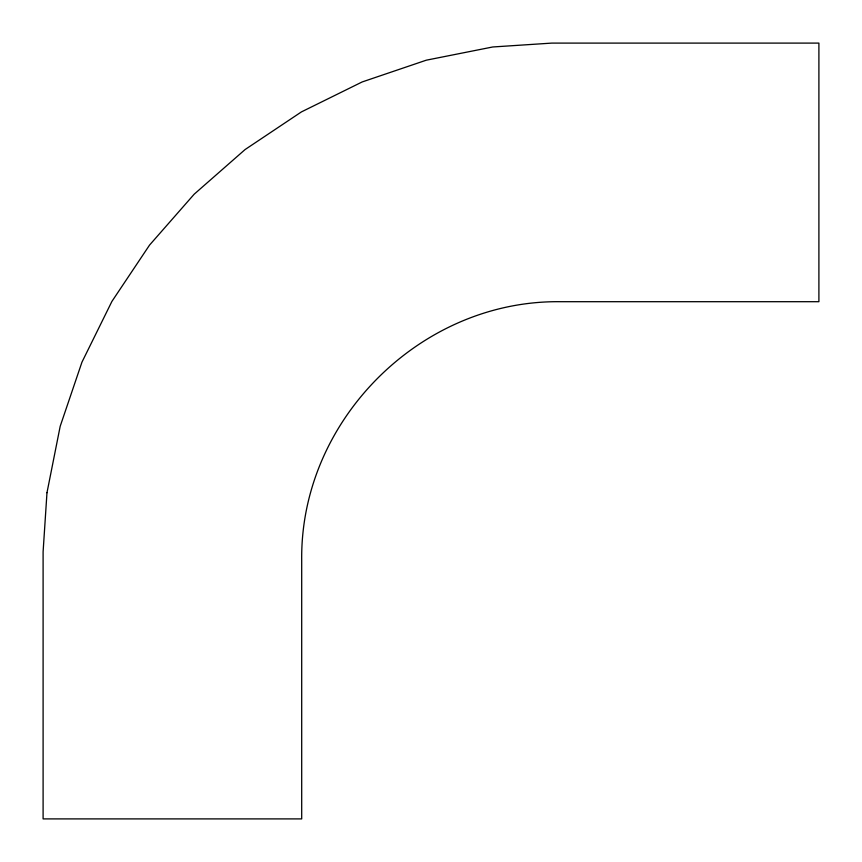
<?xml version="1.0" encoding="UTF-8"?>
<svg xmlns="http://www.w3.org/2000/svg" width="862" height="862" viewBox="0 0 862 862"><rect width="100%" height="100%" fill="white"/><g stroke="black" fill="none" stroke-linecap="round" stroke-linejoin="round"><path stroke-width="1.29" d="M46.979 492.719L43.1 551.831L43.1 818.9L301.7 818.9L301.7 560.3C300.051 420.473 420.473 300.051 560.3 301.7L818.9 301.7L818.9 43.1L551.831 43.1L492.719 46.979L426.291 60.189L362.159 81.955L301.42 111.909L245.11 149.535L194.187 194.187L149.535 245.11L111.909 301.42L81.955 362.159L60.189 426.291L46.979 492.719"/></g></svg>
